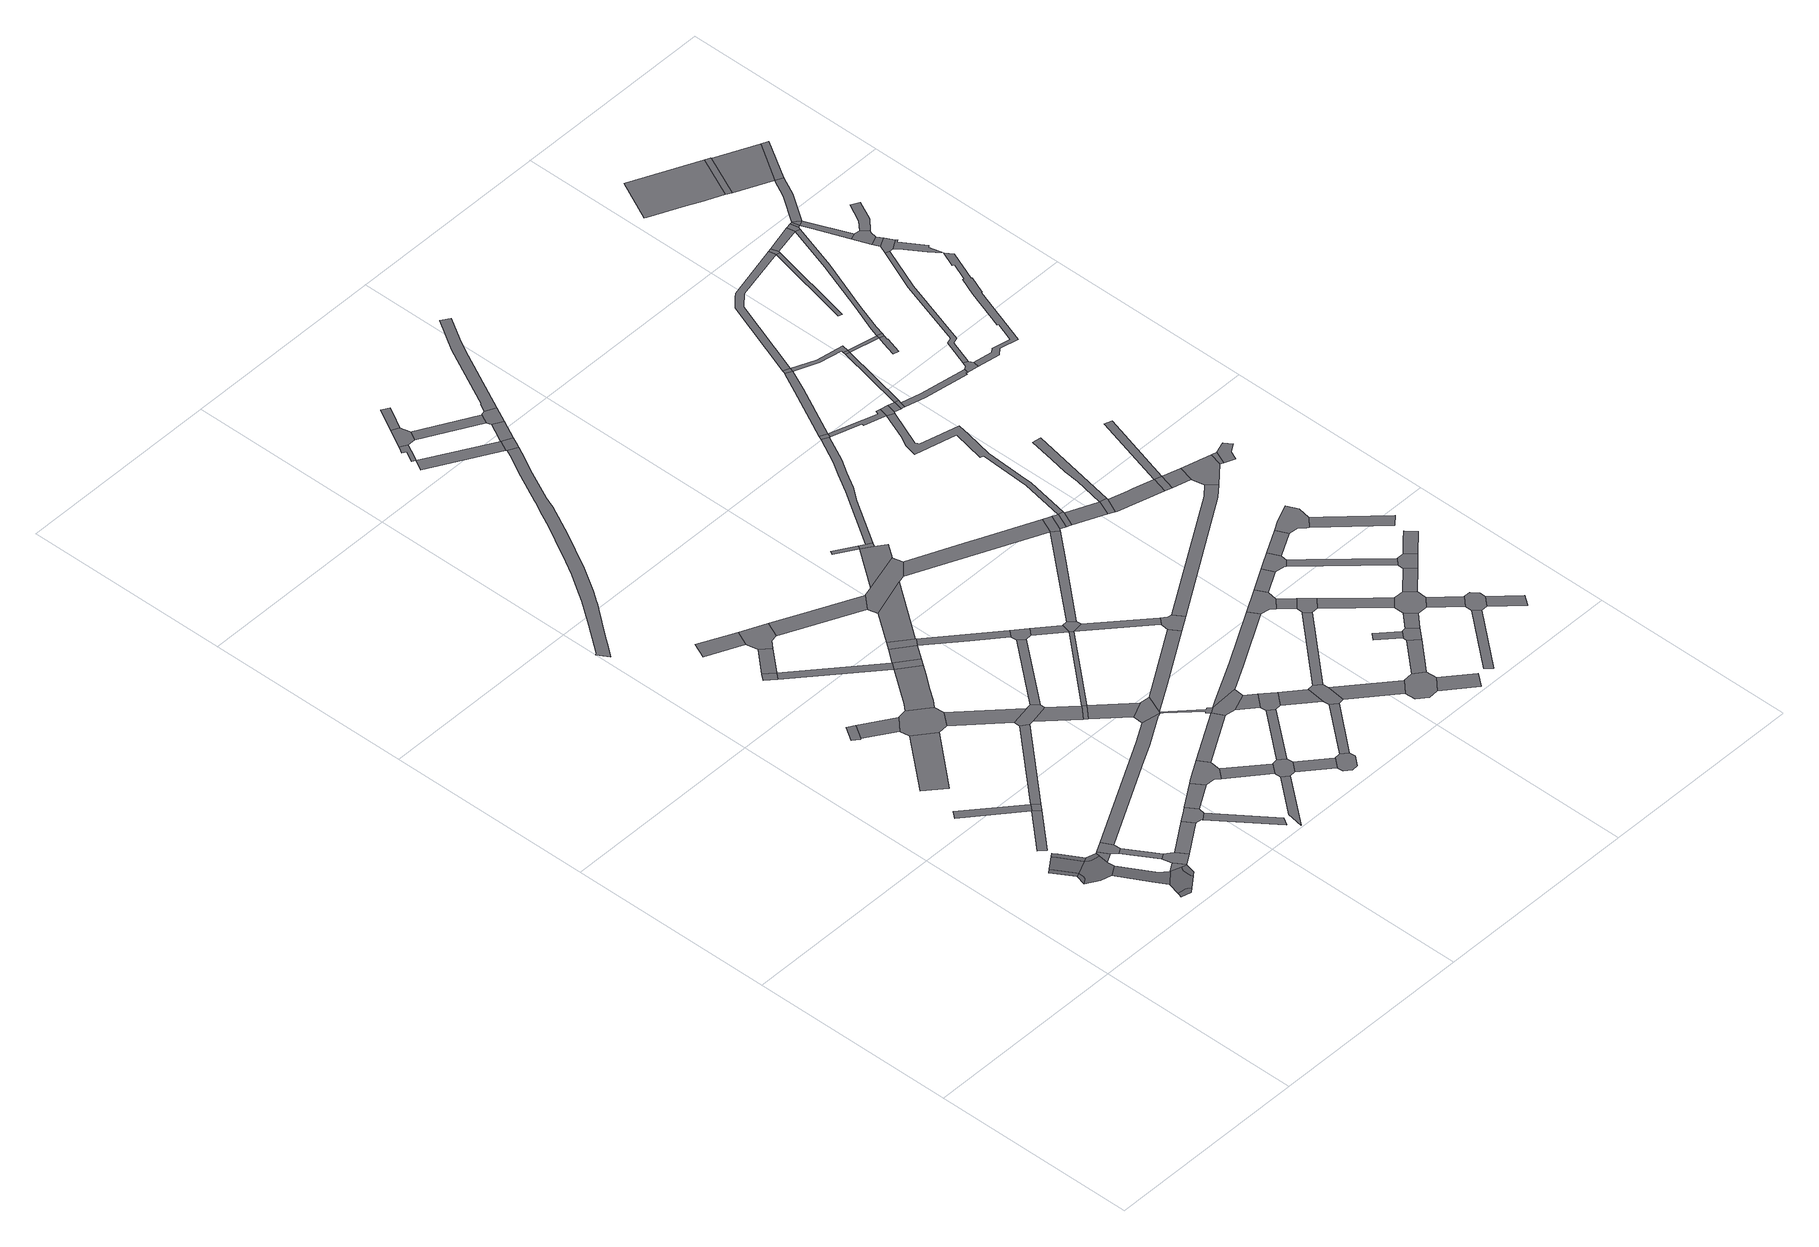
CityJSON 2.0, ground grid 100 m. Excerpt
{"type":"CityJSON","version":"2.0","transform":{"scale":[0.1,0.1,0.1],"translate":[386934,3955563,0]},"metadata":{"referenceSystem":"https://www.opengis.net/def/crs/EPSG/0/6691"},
"CityObjects":{
"road1":{"type":"Road","attributes":{"class":"1040","function":"9020","usage":"9","RoadStructureAttribute.sectionType":"1"},"geometry":[{"type":"MultiSurface","lod":"2","boundaries":[[[0,1,2,3,4,5,6]],[[4,3,2,7,8,9,10,5]],[[9,8,7,11,12,13,10]]],"semantics":{"surfaces":[{"type":"TrafficArea","function":"2000"},{"type":"TrafficArea","function":"1000"}],"values":[0,1,0]}}]},
"road2":{"type":"Road","attributes":{"class":"1040","function":"9020","usage":"9","RoadStructureAttribute.sectionType":"4"},"geometry":[{"type":"MultiSurface","lod":"2","boundaries":[[[14,15,16,17,18,19,5,10,20,21,22,23,24,25,26,27,28,29,30,31,32]],[[33,6,5,19,18,17,16,15,14,32]],[[26,25,24,23,22,21,20,10,13,27]]],"semantics":{"surfaces":[{"type":"TrafficArea","function":"1020"},{"type":"TrafficArea","function":"2000"}],"values":[0,1,1]}}]},
"road3":{"type":"Road","attributes":{"class":"1040","function":"9020","usage":"9","RoadStructureAttribute.sectionType":"1"},"geometry":[{"type":"MultiSurface","lod":"2","boundaries":[[[34,35,30,29,36,37,38]]],"semantics":{"surfaces":[{"type":"TrafficArea","function":"1000"}],"values":[0]}}]},
"road4":{"type":"Road","attributes":{"class":"1040","function":"9020","usage":"9","RoadStructureAttribute.sectionType":"1"},"geometry":[{"type":"MultiSurface","lod":"1","boundaries":[[[39,33,31,40]]]}]},
"road5":{"type":"Road","attributes":{"class":"1040","function":"9020","usage":"9","RoadStructureAttribute.sectionType":"4"},"geometry":[{"type":"MultiSurface","lod":"2","boundaries":[[[41,42,43,44,45,46,47,48,49,50,51,52]],[[53,54,55,56,57,58,59,60,61,62,63,64,65,66]],[[38,37,49,48,47,46,45,44,43,42,41,52,65,64,63,62,61,60,59,58,57,56,55,54]]],"semantics":{"surfaces":[{"type":"TrafficArea","function":"2000"},{"type":"TrafficArea","function":"1020"}],"values":[0,0,1]}}]},
"road6":{"type":"Road","attributes":{"class":"1040","function":"9020","usage":"9","RoadStructureAttribute.sectionType":"1"},"geometry":[{"type":"MultiSurface","lod":"1","boundaries":[[[67,68,69,70]]]}]},
"road7":{"type":"Road","attributes":{"class":"1040","function":"9020","usage":"9","RoadStructureAttribute.sectionType":"4"},"geometry":[{"type":"MultiSurface","lod":"1","boundaries":[[[71,72,39,40,73,74]]]}]},
"road8":{"type":"Road","attributes":{"class":"1040","function":"9020","usage":"9","RoadStructureAttribute.sectionType":"1"},"geometry":[{"type":"MultiSurface","lod":"1","boundaries":[[[75,76,70,77]]]}]},
"road9":{"type":"Road","attributes":{"class":"1040","function":"9020","usage":"9","RoadStructureAttribute.sectionType":"1"},"geometry":[{"type":"MultiSurface","lod":"1","boundaries":[[[53,78,79,38]]]}]},
"road10":{"type":"Road","attributes":{"class":"1040","function":"9020","usage":"9","RoadStructureAttribute.sectionType":"1"},"geometry":[{"type":"MultiSurface","lod":"1","boundaries":[[[74,73,80,81]]]}]},
"road11":{"type":"Road","attributes":{"class":"1040","function":"9020","usage":"9","RoadStructureAttribute.sectionType":"4"},"geometry":[{"type":"MultiSurface","lod":"1","boundaries":[[[82,81,80,79,78,83]]]}]},
"road12":{"type":"Road","attributes":{"class":"1040","function":"9020","usage":"9","RoadStructureAttribute.sectionType":"4"},"geometry":[{"type":"MultiSurface","lod":"1","boundaries":[[[77,70,69,84]]]}]},
"road13":{"type":"Road","attributes":{"class":"1040","function":"9020","usage":"9","RoadStructureAttribute.sectionType":"1"},"geometry":[{"type":"MultiSurface","lod":"1","boundaries":[[[85,86,87,88]]]}]},
"road14":{"type":"Road","attributes":{"class":"1040","function":"9020","usage":"9","RoadStructureAttribute.sectionType":"4"},"geometry":[{"type":"MultiSurface","lod":"1","boundaries":[[[89,90,91,92,93]]]}]},
"road15":{"type":"Road","attributes":{"class":"1040","function":"9020","usage":"9","RoadStructureAttribute.sectionType":"1"},"geometry":[{"type":"MultiSurface","lod":"1","boundaries":[[[94,82,83,95]]]}]},
"road16":{"type":"Road","attributes":{"class":"1040","function":"9020","usage":"9","RoadStructureAttribute.sectionType":"1"},"geometry":[{"type":"MultiSurface","lod":"1","boundaries":[[[89,93,96,97]]]}]},
"road17":{"type":"Road","attributes":{"class":"1040","function":"9020","usage":"9","RoadStructureAttribute.sectionType":"1"},"geometry":[{"type":"MultiSurface","lod":"1","boundaries":[[[84,98,99,77]]]}]},
"road18":{"type":"Road","attributes":{"class":"1040","function":"9020","usage":"9","RoadStructureAttribute.sectionType":"4"},"geometry":[{"type":"MultiSurface","lod":"1","boundaries":[[[100,101,102,94,95,103,104,105]]]}]},
"road19":{"type":"Road","attributes":{"class":"1040","function":"9020","usage":"9","RoadStructureAttribute.sectionType":"4"},"geometry":[{"type":"MultiSurface","lod":"1","boundaries":[[[106,107,108,109]]]}]},
"road20":{"type":"Road","attributes":{"class":"1040","function":"9020","usage":"9","RoadStructureAttribute.sectionType":"4"},"geometry":[{"type":"MultiSurface","lod":"1","boundaries":[[[110,111,112,97,96,85,88,113]]]}]},
"road21":{"type":"Road","attributes":{"class":"1040","function":"9020","usage":"9","RoadStructureAttribute.sectionType":"1"},"geometry":[{"type":"MultiSurface","lod":"1","boundaries":[[[105,104,114,115]]]}]},
"road22":{"type":"Road","attributes":{"class":"1040","function":"9020","usage":"9","RoadStructureAttribute.sectionType":"1"},"geometry":[{"type":"MultiSurface","lod":"1","boundaries":[[[116,117,106,109]]]}]},
"road23":{"type":"Road","attributes":{"class":"1040","function":"9020","usage":"9","RoadStructureAttribute.sectionType":"1"},"geometry":[{"type":"MultiSurface","lod":"1","boundaries":[[[118,119,72,71,120,121,122,123,124,125]]]}]},
"road24":{"type":"Road","attributes":{"class":"1040","function":"9020","usage":"9","RoadStructureAttribute.sectionType":"1"},"geometry":[{"type":"MultiSurface","lod":"1","boundaries":[[[126,127,128,129]]]}]},
"road25":{"type":"Road","attributes":{"class":"1040","function":"9020","usage":"9","RoadStructureAttribute.sectionType":"1"},"geometry":[{"type":"MultiSurface","lod":"1","boundaries":[[[130,101,100,131]]]}]},
"road26":{"type":"Road","attributes":{"class":"1040","function":"9020","usage":"9","RoadStructureAttribute.sectionType":"1"},"geometry":[{"type":"MultiSurface","lod":"1","boundaries":[[[109,108,132,133]]]}]},
"road27":{"type":"Road","attributes":{"class":"1040","function":"9020","usage":"9","RoadStructureAttribute.sectionType":"1"},"geometry":[{"type":"MultiSurface","lod":"1","boundaries":[[[110,113,134,135]]]}]},
"road28":{"type":"Road","attributes":{"class":"1040","function":"9020","usage":"9","RoadStructureAttribute.sectionType":"1"},"geometry":[{"type":"MultiSurface","lod":"1","boundaries":[[[136,137,138,139,140,112,111,141]]]}]},
"road29":{"type":"Road","attributes":{"class":"1040","function":"9020","usage":"9","RoadStructureAttribute.sectionType":"4"},"geometry":[{"type":"MultiSurface","lod":"1","boundaries":[[[142,143,129,128,117,116,144]]]}]},
"road30":{"type":"Road","attributes":{"class":"1040","function":"9020","usage":"9","RoadStructureAttribute.sectionType":"4"},"geometry":[{"type":"MultiSurface","lod":"1","boundaries":[[[145,146,147,130,131,148,149,150]]]}]},
"road31":{"type":"Road","attributes":{"class":"1040","function":"9020","usage":"9","RoadStructureAttribute.sectionType":"4"},"geometry":[{"type":"MultiSurface","lod":"1","boundaries":[[[151,152,153,135,134,99,98,154]]]}]},
"road32":{"type":"Road","attributes":{"class":"1040","function":"9020","usage":"9","RoadStructureAttribute.sectionType":"1"},"geometry":[{"type":"MultiSurface","lod":"1","boundaries":[[[155,156,157,158]]]}]},
"road33":{"type":"Road","attributes":{"class":"1040","function":"9020","usage":"9","RoadStructureAttribute.sectionType":"1"},"geometry":[{"type":"MultiSurface","lod":"1","boundaries":[[[159,160,161,162,163,164,165,166,167,168,169,170,171,172,173,174,175,176,177,178,179,180,181,182,183,184,185,186,187,188,189,190,191,192,193,194]]]}]},
"road34":{"type":"Road","attributes":{"class":"1040","function":"9020","usage":"9","RoadStructureAttribute.sectionType":"1"},"geometry":[{"type":"MultiSurface","lod":"1","boundaries":[[[151,154,195,196]]]}]},
"road35":{"type":"Road","attributes":{"class":"1040","function":"9020","usage":"9","RoadStructureAttribute.sectionType":"4"},"geometry":[{"type":"MultiSurface","lod":"1","boundaries":[[[133,132,139,138,197]]]}]},
"road36":{"type":"Road","attributes":{"class":"1040","function":"9020","usage":"9","RoadStructureAttribute.sectionType":"1"},"geometry":[{"type":"MultiSurface","lod":"1","boundaries":[[[198,150,149,199,200]]]}]},
"road37":{"type":"Road","attributes":{"class":"1040","function":"9020","usage":"9","RoadStructureAttribute.sectionType":"1"},"geometry":[{"type":"MultiSurface","lod":"1","boundaries":[[[201,133,197,202]]]}]},
"road38":{"type":"Road","attributes":{"class":"1040","function":"9020","usage":"9","RoadStructureAttribute.sectionType":"4"},"geometry":[{"type":"MultiSurface","lod":"1","boundaries":[[[196,195,203,204]]]}]},
"road39":{"type":"Road","attributes":{"class":"1040","function":"9020","usage":"9","RoadStructureAttribute.sectionType":"4"},"geometry":[{"type":"MultiSurface","lod":"1","boundaries":[[[205,206,201,202,207]]]}]},
"road40":{"type":"Road","attributes":{"class":"1040","function":"9020","usage":"9","RoadStructureAttribute.sectionType":"4"},"geometry":[{"type":"MultiSurface","lod":"1","boundaries":[[[208,209,210,200,199,155,158,211]]]}]},
"road41":{"type":"Road","attributes":{"class":"1040","function":"9020","usage":"9","RoadStructureAttribute.sectionType":"1"},"geometry":[{"type":"MultiSurface","lod":"1","boundaries":[[[212,143,142,213,214]]]}]},
"road42":{"type":"Road","attributes":{"class":"1040","function":"9020","usage":"9","RoadStructureAttribute.sectionType":"1"},"geometry":[{"type":"MultiSurface","lod":"1","boundaries":[[[203,215,216,204]]]}]},
"road43":{"type":"Road","attributes":{"class":"1040","function":"9020","usage":"9","RoadStructureAttribute.sectionType":"1"},"geometry":[{"type":"MultiSurface","lod":"1","boundaries":[[[146,145,217,218]]]}]},
"road44":{"type":"Road","attributes":{"class":"1040","function":"9020","usage":"9","RoadStructureAttribute.sectionType":"1"},"geometry":[{"type":"MultiSurface","lod":"1","boundaries":[[[219,153,152,220]]]}]},
"road45":{"type":"Road","attributes":{"class":"1040","function":"9020","usage":"9","RoadStructureAttribute.sectionType":"4"},"geometry":[{"type":"MultiSurface","lod":"1","boundaries":[[[221,216,215,118,125,222]]]}]},
"road46":{"type":"Road","attributes":{"class":"1040","function":"9020","usage":"9","RoadStructureAttribute.sectionType":"1"},"geometry":[{"type":"MultiSurface","lod":"1","boundaries":[[[208,211,223,224]]]}]},
"road47":{"type":"Road","attributes":{"class":"1040","function":"9020","usage":"9","RoadStructureAttribute.sectionType":"1"},"geometry":[{"type":"MultiSurface","lod":"1","boundaries":[[[225,226,227,222,125,228,229,230,231,218,232]]]}]},
"road48":{"type":"Road","attributes":{"class":"1040","function":"9020","usage":"9","RoadStructureAttribute.sectionType":"1"},"geometry":[{"type":"MultiSurface","lod":"1","boundaries":[[[233,234,235,207,202]]]}]},
"road49":{"type":"Road","attributes":{"class":"1040","function":"9020","usage":"9","RoadStructureAttribute.sectionType":"1"},"geometry":[{"type":"MultiSurface","lod":"1","boundaries":[[[236,206,205,237]]]}]},
"road50":{"type":"Road","attributes":{"class":"1040","function":"9020","usage":"9","RoadStructureAttribute.sectionType":"4"},"geometry":[{"type":"MultiSurface","lod":"1","boundaries":[[[238,239,240,224,223,241,242,243]]]}]},
"road51":{"type":"Road","attributes":{"class":"1040","function":"9020","usage":"9","RoadStructureAttribute.sectionType":"1"},"geometry":[{"type":"MultiSurface","lod":"1","boundaries":[[[244,245,246,247,248,249,250]]]}]},
"road52":{"type":"Road","attributes":{"class":"1040","function":"9020","usage":"9","RoadStructureAttribute.sectionType":"1"},"geometry":[{"type":"MultiSurface","lod":"1","boundaries":[[[251,210,209,252]]]}]},
"road53":{"type":"Road","attributes":{"class":"1040","function":"9020","usage":"9","RoadStructureAttribute.sectionType":"1"},"geometry":[{"type":"MultiSurface","lod":"1","boundaries":[[[253,196,204,254]]]}]},
"road54":{"type":"Road","attributes":{"class":"1040","function":"9020","usage":"9","RoadStructureAttribute.sectionType":"4"},"geometry":[{"type":"MultiSurface","lod":"1","boundaries":[[[255,246,245,256,257,258]]]}]},
"road55":{"type":"Road","attributes":{"class":"1040","function":"9020","usage":"9","RoadStructureAttribute.sectionType":"1"},"geometry":[{"type":"MultiSurface","lod":"1","boundaries":[[[250,259,260,261]]]}]},
"road56":{"type":"Road","attributes":{"class":"1040","function":"9020","usage":"9","RoadStructureAttribute.sectionType":"4"},"geometry":[{"type":"MultiSurface","lod":"1","boundaries":[[[262,232,218,217,263,264]]]}]},
"road57":{"type":"Road","attributes":{"class":"1040","function":"9020","usage":"9","RoadStructureAttribute.sectionType":"4"},"geometry":[{"type":"MultiSurface","lod":"1","boundaries":[[[265,235,234,219,220,266]]]}]},
"road58":{"type":"Road","attributes":{"class":"1040","function":"9020","usage":"9","RoadStructureAttribute.sectionType":"4"},"geometry":[{"type":"MultiSurface","lod":"1","boundaries":[[[267,268,269,270,214,213,236,237]]]}]},
"road59":{"type":"Road","attributes":{"class":"1040","function":"9020","usage":"9","RoadStructureAttribute.sectionType":"1"},"geometry":[{"type":"MultiSurface","lod":"1","boundaries":[[[264,263,271,272]]]}]},
"road60":{"type":"Road","attributes":{"class":"1040","function":"9020","usage":"9","RoadStructureAttribute.sectionType":"1"},"geometry":[{"type":"MultiSurface","lod":"1","boundaries":[[[273,274,255,258,275]]]}]},
"road61":{"type":"Road","attributes":{"class":"1040","function":"9020","usage":"9","RoadStructureAttribute.sectionType":"1"},"geometry":[{"type":"MultiSurface","lod":"1","boundaries":[[[276,240,239,277]]]}]},
"road62":{"type":"Road","attributes":{"class":"1040","function":"9020","usage":"9","RoadStructureAttribute.sectionType":"1"},"geometry":[{"type":"MultiSurface","lod":"1","boundaries":[[[278,265,266,253]]]}]},
"road63":{"type":"Road","attributes":{"class":"1040","function":"9020","usage":"9","RoadStructureAttribute.sectionType":"1"},"geometry":[{"type":"MultiSurface","lod":"1","boundaries":[[[279,280,281,282,221,222]]]}]},
"road64":{"type":"Road","attributes":{"class":"1040","function":"9020","usage":"9","RoadStructureAttribute.sectionType":"4"},"geometry":[{"type":"MultiSurface","lod":"1","boundaries":[[[283,272,271,251,252,284]]]}]},
"road65":{"type":"Road","attributes":{"class":"1040","function":"9020","usage":"9","RoadStructureAttribute.sectionType":"1"},"geometry":[{"type":"MultiSurface","lod":"1","boundaries":[[[257,256,285,286]]]}]},
"road66":{"type":"Road","attributes":{"class":"1040","function":"9020","usage":"9","RoadStructureAttribute.sectionType":"4"},"geometry":[{"type":"MultiSurface","lod":"1","boundaries":[[[287,261,260,179,178,288]]]}]},
"road67":{"type":"Road","attributes":{"class":"1040","function":"9020","usage":"9","RoadStructureAttribute.sectionType":"1"},"geometry":[{"type":"MultiSurface","lod":"1","boundaries":[[[270,269,289,290,291]]]}]},
"road68":{"type":"Road","attributes":{"class":"1040","function":"9020","usage":"9","RoadStructureAttribute.sectionType":"4"},"geometry":[{"type":"MultiSurface","lod":"1","boundaries":[[[292,293,278,253,254,294]]]}]},
"road69":{"type":"Road","attributes":{"class":"1040","function":"9020","usage":"9","RoadStructureAttribute.sectionType":"1"},"geometry":[{"type":"MultiSurface","lod":"1","boundaries":[[[283,284,295,296]]]}]},
"road70":{"type":"Road","attributes":{"class":"1040","function":"9020","usage":"9","RoadStructureAttribute.sectionType":"1"},"geometry":[{"type":"MultiSurface","lod":"1","boundaries":[[[297,298,299,300,291]]]}]},
"road71":{"type":"Road","attributes":{"class":"1040","function":"9020","usage":"9","RoadStructureAttribute.sectionType":"1"},"geometry":[{"type":"MultiSurface","lod":"1","boundaries":[[[287,301,302,303,261]]]}]},
"road72":{"type":"Road","attributes":{"class":"1040","function":"9020","usage":"9","RoadStructureAttribute.sectionType":"4"},"geometry":[{"type":"MultiSurface","lod":"1","boundaries":[[[304,297,291,290,305]]]}]},
"road73":{"type":"Road","attributes":{"class":"1040","function":"9020","usage":"9","RoadStructureAttribute.sectionType":"4"},"geometry":[{"type":"MultiSurface","lod":"1","boundaries":[[[306,307,308,296,295,276,277,309]]]}]},
"road74":{"type":"Road","attributes":{"class":"1040","function":"9020","usage":"9","RoadStructureAttribute.sectionType":"1"},"geometry":[{"type":"MultiSurface","lod":"1","boundaries":[[[310,311,294,254]]]}]},
"road75":{"type":"Road","attributes":{"class":"1040","function":"9020","usage":"9","RoadStructureAttribute.sectionType":"4"},"geometry":[{"type":"MultiSurface","lod":"1","boundaries":[[[312,286,285,302,301,313]]]}]},
"road76":{"type":"Road","attributes":{"class":"1040","function":"9020","usage":"9","RoadStructureAttribute.sectionType":"1"},"geometry":[{"type":"MultiSurface","lod":"1","boundaries":[[[262,314,315,316,317,318,232]]]}]},
"road77":{"type":"Road","attributes":{"class":"1040","function":"9020","usage":"9","RoadStructureAttribute.sectionType":"1"},"geometry":[{"type":"MultiSurface","lod":"1","boundaries":[[[306,309,319,320]]]}]},
"road78":{"type":"Road","attributes":{"class":"1040","function":"9020","usage":"9","RoadStructureAttribute.sectionType":"4"},"geometry":[{"type":"MultiSurface","lod":"1","boundaries":[[[321,322,311,310,281,280,323]]]}]},
"road79":{"type":"Road","attributes":{"class":"1040","function":"9020","usage":"9","RoadStructureAttribute.sectionType":"1"},"geometry":[{"type":"MultiSurface","lod":"1","boundaries":[[[324,325,326,268,267,327]]]}]},
"road80":{"type":"Road","attributes":{"class":"1040","function":"9020","usage":"9","RoadStructureAttribute.sectionType":"1"},"geometry":[{"type":"MultiSurface","lod":"1","boundaries":[[[293,292,328,329,327]]]}]},
"road81":{"type":"Road","attributes":{"class":"1040","function":"9020","usage":"9","RoadStructureAttribute.sectionType":"4"},"geometry":[{"type":"MultiSurface","lod":"1","boundaries":[[[330,331,332,320,319,333,334,335]]]}]},
"road82":{"type":"Road","attributes":{"class":"1040","function":"9020","usage":"9","RoadStructureAttribute.sectionType":"1"},"geometry":[{"type":"MultiSurface","lod":"1","boundaries":[[[336,308,307,337]]]}]},
"road83":{"type":"Road","attributes":{"class":"1040","function":"9020","usage":"9","RoadStructureAttribute.sectionType":"1"},"geometry":[{"type":"MultiSurface","lod":"1","boundaries":[[[338,339,340,341,342,343,344,345,304,305,346]]]}]},
"road84":{"type":"Road","attributes":{"class":"1040","function":"9020","usage":"9","RoadStructureAttribute.sectionType":"1"},"geometry":[{"type":"MultiSurface","lod":"1","boundaries":[[[347,348,349,350,312,313,351,352,353,354]]]}]},
"road85":{"type":"Road","attributes":{"class":"1040","function":"9020","usage":"9","RoadStructureAttribute.sectionType":"1"},"geometry":[{"type":"MultiSurface","lod":"1","boundaries":[[[330,335,355,356]]]}]},
"road86":{"type":"Road","attributes":{"class":"1040","function":"9020","usage":"9","RoadStructureAttribute.sectionType":"1"},"geometry":[{"type":"MultiSurface","lod":"1","boundaries":[[[357,332,331,358]]]}]},
"road87":{"type":"Road","attributes":{"class":"1040","function":"9020","usage":"9","RoadStructureAttribute.sectionType":"4"},"geometry":[{"type":"MultiSurface","lod":"1","boundaries":[[[359,360,316,315,361,362,363]]]}]},
"road88":{"type":"Road","attributes":{"class":"1040","function":"9020","usage":"9","RoadStructureAttribute.sectionType":"1"},"geometry":[{"type":"MultiSurface","lod":"1","boundaries":[[[363,362,364,365]]]}]},
"road89":{"type":"Road","attributes":{"class":"1040","function":"9020","usage":"9","RoadStructureAttribute.sectionType":"1"},"geometry":[{"type":"MultiSurface","lod":"1","boundaries":[[[366,367,368,369]]]}]},
"road90":{"type":"Road","attributes":{"class":"1040","function":"9020","usage":"9","RoadStructureAttribute.sectionType":"4"},"geometry":[{"type":"MultiSurface","lod":"1","boundaries":[[[370,324,327,329,371]]]}]},
"road91":{"type":"Road","attributes":{"class":"1040","function":"9020","usage":"9","RoadStructureAttribute.sectionType":"4"},"geometry":[{"type":"MultiSurface","lod":"1","boundaries":[[[372,365,364,373,336,337,374]]]}]},
"road92":{"type":"Road","attributes":{"class":"1040","function":"9020","usage":"9","RoadStructureAttribute.sectionType":"1"},"geometry":[{"type":"MultiSurface","lod":"1","boundaries":[[[370,371,375,376]]]}]},
"road93":{"type":"Road","attributes":{"class":"1040","function":"9020","usage":"9","RoadStructureAttribute.sectionType":"4"},"geometry":[{"type":"MultiSurface","lod":"1","boundaries":[[[377,369,368,357,358,378]]]}]},
"road94":{"type":"Road","attributes":{"class":"1040","function":"9020","usage":"9","RoadStructureAttribute.sectionType":"4"},"geometry":[{"type":"MultiSurface","lod":"1","boundaries":[[[379,376,375,380,381]]]}]},
"road95":{"type":"Road","attributes":{"class":"1040","function":"9020","usage":"9","RoadStructureAttribute.sectionType":"4"},"geometry":[{"type":"MultiSurface","lod":"1","boundaries":[[[382,342,341,383,384]]]}]},
"road96":{"type":"Road","attributes":{"class":"1040","function":"9020","usage":"9","RoadStructureAttribute.sectionType":"1"},"geometry":[{"type":"MultiSurface","lod":"1","boundaries":[[[385,360,359,386]]]}]},
"road97":{"type":"Road","attributes":{"class":"1040","function":"9020","usage":"9","RoadStructureAttribute.sectionType":"1"},"geometry":[{"type":"MultiSurface","lod":"1","boundaries":[[[387,372,374,388,389]]]}]},
"road98":{"type":"Road","attributes":{"class":"1040","function":"9020","usage":"9","RoadStructureAttribute.sectionType":"1"},"geometry":[{"type":"MultiSurface","lod":"1","boundaries":[[[390,377,378,391]]]}]},
"road99":{"type":"Road","attributes":{"class":"1040","function":"9020","usage":"9","RoadStructureAttribute.sectionType":"1"},"geometry":[{"type":"MultiSurface","lod":"1","boundaries":[[[392,393,394,321,323,395]]]}]},
"road100":{"type":"Road","attributes":{"class":"1040","function":"9020","usage":"9","RoadStructureAttribute.sectionType":"1"},"geometry":[{"type":"MultiSurface","lod":"1","boundaries":[[[381,380,396,397]]]}]},
"road101":{"type":"Road","attributes":{"class":"1040","function":"9020","usage":"9","RoadStructureAttribute.sectionType":"1"},"geometry":[{"type":"MultiSurface","lod":"1","boundaries":[[[398,399,400,401]]]}]},
"road102":{"type":"Road","attributes":{"class":"1040","function":"9020","usage":"9","RoadStructureAttribute.sectionType":"4"},"geometry":[{"type":"MultiSurface","lod":"1","boundaries":[[[402,403,404,385,386,405,406,407]]]}]},
"road103":{"type":"Road","attributes":{"class":"1040","function":"9020","usage":"9","RoadStructureAttribute.sectionType":"1"},"geometry":[{"type":"MultiSurface","lod":"1","boundaries":[[[379,408,409,410,411,412,413,414,415,416,417,418,419,420,421,422,423,376]]]}]},
"road104":{"type":"Road","attributes":{"class":"1040","function":"9020","usage":"9","RoadStructureAttribute.sectionType":"4"},"geometry":[{"type":"MultiSurface","lod":"1","boundaries":[[[424,397,396,425,426]]]}]},
"road105":{"type":"Road","attributes":{"class":"1040","function":"9020","usage":"9","RoadStructureAttribute.sectionType":"1"},"geometry":[{"type":"MultiSurface","lod":"1","boundaries":[[[427,428,429,430,384,383,431,432,433,416]]]}]},
"road106":{"type":"Road","attributes":{"class":"1040","function":"9020","usage":"9","RoadStructureAttribute.sectionType":"4"},"geometry":[{"type":"MultiSurface","lod":"1","boundaries":[[[434,435,436,389,388,390,391,437]]]}]},
"road107":{"type":"Road","attributes":{"class":"1040","function":"9020","usage":"9","RoadStructureAttribute.sectionType":"1"},"geometry":[{"type":"MultiSurface","lod":"1","boundaries":[[[438,439,440,382,384,441,442]]]}]},
"road108":{"type":"Road","attributes":{"class":"1040","function":"9020","usage":"9","RoadStructureAttribute.sectionType":"1"},"geometry":[{"type":"MultiSurface","lod":"1","boundaries":[[[434,437,443,444]]]}]},
"road109":{"type":"Road","attributes":{"class":"1040","function":"9020","usage":"9","RoadStructureAttribute.sectionType":"1"},"geometry":[{"type":"MultiSurface","lod":"1","boundaries":[[[445,403,402,446]]]}]},
"road110":{"type":"Road","attributes":{"class":"1040","function":"9020","usage":"9","RoadStructureAttribute.sectionType":"1"},"geometry":[{"type":"MultiSurface","lod":"1","boundaries":[[[447,448,449,426,425,450,451,452]]]}]},
"road111":{"type":"Road","attributes":{"class":"1040","function":"9020","usage":"9","RoadStructureAttribute.sectionType":"1"},"geometry":[{"type":"MultiSurface","lod":"1","boundaries":[[[453,407,406,454,455]]]}]},
"road112":{"type":"Road","attributes":{"class":"1040","function":"9020","usage":"9","RoadStructureAttribute.sectionType":"4"},"geometry":[{"type":"MultiSurface","lod":"1","boundaries":[[[456,427,416,415,457]]]}]},
"road113":{"type":"Road","attributes":{"class":"1040","function":"9020","usage":"9","RoadStructureAttribute.sectionType":"1"},"geometry":[{"type":"MultiSurface","lod":"1","boundaries":[[[424,458,459,460,461,462,397]]]}]},
"road114":{"type":"Road","attributes":{"class":"1040","function":"9020","usage":"9","RoadStructureAttribute.sectionType":"4"},"geometry":[{"type":"MultiSurface","lod":"1","boundaries":[[[463,464,465,444,443,398,401,466]]]}]},
"road115":{"type":"Road","attributes":{"class":"1040","function":"9020","usage":"9","RoadStructureAttribute.sectionType":"1"},"geometry":[{"type":"MultiSurface","lod":"1","boundaries":[[[467,436,435,468]]]}]},
"road116":{"type":"Road","attributes":{"class":"1040","function":"9020","usage":"9","RoadStructureAttribute.sectionType":"1"},"geometry":[{"type":"MultiSurface","lod":"1","boundaries":[[[456,457,469,470,471]]]}]},
"road117":{"type":"Road","attributes":{"class":"1040","function":"9020","usage":"9","RoadStructureAttribute.sectionType":"4"},"geometry":[{"type":"MultiSurface","lod":"1","boundaries":[[[472,473,438,442,474]]]}]},
"road118":{"type":"Road","attributes":{"class":"1040","function":"9020","usage":"9","RoadStructureAttribute.sectionType":"4"},"geometry":[{"type":"MultiSurface","lod":"1","boundaries":[[[475,471,470,476,477,478]]]}]},
"road119":{"type":"Road","attributes":{"class":"1040","function":"9020","usage":"9","RoadStructureAttribute.sectionType":"1"},"geometry":[{"type":"MultiSurface","lod":"1","boundaries":[[[463,466,479,480]]]}]},
"road120":{"type":"Road","attributes":{"class":"1040","function":"9020","usage":"9","RoadStructureAttribute.sectionType":"4"},"geometry":[{"type":"MultiSurface","lod":"1","boundaries":[[[452,451,481,482]]]}]},
"road121":{"type":"Road","attributes":{"class":"1040","function":"9020","usage":"9","RoadStructureAttribute.sectionType":"4"},"geometry":[{"type":"MultiSurface","lod":"1","boundaries":[[[483,455,454,467,468,484]]]}]},
"road122":{"type":"Road","attributes":{"class":"1040","function":"9020","usage":"9","RoadStructureAttribute.sectionType":"4"},"geometry":[{"type":"MultiSurface","lod":"1","boundaries":[[[485,486,487,445,446,488,489,490,491]]]}]},
"road123":{"type":"Road","attributes":{"class":"1040","function":"9020","usage":"9","RoadStructureAttribute.sectionType":"1"},"geometry":[{"type":"MultiSurface","lod":"1","boundaries":[[[481,492,493,482]]]}]},
"road124":{"type":"Road","attributes":{"class":"1040","function":"9020","usage":"9","RoadStructureAttribute.sectionType":"1"},"geometry":[{"type":"MultiSurface","lod":"1","boundaries":[[[494,471,475,495]]]}]},
"road125":{"type":"Road","attributes":{"class":"1040","function":"9020","usage":"9","RoadStructureAttribute.sectionType":"1"},"geometry":[{"type":"MultiSurface","lod":"1","boundaries":[[[496,497,474,442,498,499,500,501,502]]]}]},
"road126":{"type":"Road","attributes":{"class":"1040","function":"9020","usage":"9","RoadStructureAttribute.sectionType":"1"},"geometry":[{"type":"MultiSurface","lod":"1","boundaries":[[[503,478,477,504,505,506,507,508]]]}]},
"road127":{"type":"Road","attributes":{"class":"1040","function":"9020","usage":"9","RoadStructureAttribute.sectionType":"1"},"geometry":[{"type":"MultiSurface","lod":"1","boundaries":[[[509,510,483,484,511]]]}]},
"road128":{"type":"Road","attributes":{"class":"1040","function":"9020","usage":"9","RoadStructureAttribute.sectionType":"1"},"geometry":[{"type":"MultiSurface","lod":"1","boundaries":[[[512,513,452,482]]]}]},
"road129":{"type":"Road","attributes":{"class":"1040","function":"9020","usage":"9","RoadStructureAttribute.sectionType":"1"},"geometry":[{"type":"MultiSurface","lod":"1","boundaries":[[[514,491,490,515,516]]]}]},
"road130":{"type":"Road","attributes":{"class":"1040","function":"9020","usage":"9","RoadStructureAttribute.sectionType":"4"},"geometry":[{"type":"MultiSurface","lod":"1","boundaries":[[[517,518,519,493,492,393,392,520]]]}]},
"road131":{"type":"Road","attributes":{"class":"1040","function":"9020","usage":"9","RoadStructureAttribute.sectionType":"4"},"geometry":[{"type":"MultiSurface","lod":"1","boundaries":[[[501,494,495,502]]]}]},
"road132":{"type":"Road","attributes":{"class":"1040","function":"9020","usage":"9","RoadStructureAttribute.sectionType":"1"},"geometry":[{"type":"MultiSurface","lod":"1","boundaries":[[[521,502,495,522]]]}]},
"road133":{"type":"Road","attributes":{"class":"1040","function":"9020","usage":"9","RoadStructureAttribute.sectionType":"1"},"geometry":[{"type":"MultiSurface","lod":"1","boundaries":[[[523,517,520,524,525]]]}]},
"road134":{"type":"Road","attributes":{"class":"1040","function":"9020","usage":"9","RoadStructureAttribute.sectionType":"1"},"geometry":[{"type":"MultiSurface","lod":"1","boundaries":[[[526,527,528,529,530,472,474,531,532,533]]]}]},
"road135":{"type":"Road","attributes":{"class":"1040","function":"9020","usage":"9","RoadStructureAttribute.sectionType":"1"},"geometry":[{"type":"MultiSurface","lod":"1","boundaries":[[[534,535,536,537,538,539,522]]]}]},
"road136":{"type":"Road","attributes":{"class":"1040","function":"9020","usage":"9","RoadStructureAttribute.sectionType":"4"},"geometry":[{"type":"MultiSurface","lod":"1","boundaries":[[[540,541,525,524,542,543]]]}]},
"road137":{"type":"Road","attributes":{"class":"1040","function":"9020","usage":"9","RoadStructureAttribute.sectionType":"4"},"geometry":[{"type":"MultiSurface","lod":"1","boundaries":[[[544,545,546,508,507,547,548]]]}]},
"road138":{"type":"Road","attributes":{"class":"1040","function":"9020","usage":"9","RoadStructureAttribute.sectionType":"4"},"geometry":[{"type":"MultiSurface","lod":"1","boundaries":[[[549,521,522,539,550]]]}]},
"road139":{"type":"Road","attributes":{"class":"1040","function":"9020","usage":"9","RoadStructureAttribute.sectionType":"1"},"geometry":[{"type":"MultiSurface","lod":"1","boundaries":[[[551,552,553,533]]]}]},
"road140":{"type":"Road","attributes":{"class":"1040","function":"9020","usage":"9","RoadStructureAttribute.sectionType":"1"},"geometry":[{"type":"MultiSurface","lod":"1","boundaries":[[[554,555,556,549,550,557,558,559,560,561]]]}]},
"road141":{"type":"Road","attributes":{"class":"1040","function":"9020","usage":"9","RoadStructureAttribute.sectionType":"1"},"geometry":[{"type":"MultiSurface","lod":"1","boundaries":[[[562,563,564,565,566,567,568,545,544,569]]]}]},
"road142":{"type":"Road","attributes":{"class":"1040","function":"9020","usage":"9","RoadStructureAttribute.sectionType":"4"},"geometry":[{"type":"MultiSurface","lod":"1","boundaries":[[[570,526,533,553,571]]]}]},
"road143":{"type":"Road","attributes":{"class":"1040","function":"9020","usage":"9","RoadStructureAttribute.sectionType":"1"},"geometry":[{"type":"MultiSurface","lod":"1","boundaries":[[[572,573,574,575,576,577,578,579,580,581,582,548,547,583,584,585,586,587,588,589,590,591]]]}]},
"road144":{"type":"Road","attributes":{"class":"1040","function":"9020","usage":"9","RoadStructureAttribute.sectionType":"1"},"geometry":[{"type":"MultiSurface","lod":"1","boundaries":[[[592,570,571,561]]]}]},
"road145":{"type":"Road","attributes":{"class":"1040","function":"9020","usage":"9","RoadStructureAttribute.sectionType":"4"},"geometry":[{"type":"MultiSurface","lod":"1","boundaries":[[[593,592,561,560,594]]]}]},
"road146":{"type":"Road","attributes":{"class":"1040","function":"9020","usage":"9","RoadStructureAttribute.sectionType":"1"},"geometry":[{"type":"MultiSurface","lod":"1","boundaries":[[[595,596,597,598,599,600,601,602]]]}]},
"road147":{"type":"Road","attributes":{"class":"1040","function":"9020","usage":"9","RoadStructureAttribute.sectionType":"1"},"geometry":[{"type":"MultiSurface","lod":"1","boundaries":[[[603,593,594,604]]]}]},
"road148":{"type":"Road","attributes":{"class":"1040","function":"9020","usage":"9","RoadStructureAttribute.sectionType":"4"},"geometry":[{"type":"MultiSurface","lod":"1","boundaries":[[[605,603,604,606]]]}]},
"road149":{"type":"Road","attributes":{"class":"1040","function":"9020","usage":"9","RoadStructureAttribute.sectionType":"1"},"geometry":[{"type":"MultiSurface","lod":"1","boundaries":[[[607,608,609,606,604]]]}]},
"road150":{"type":"Road","attributes":{"class":"1040","function":"9020","usage":"9","RoadStructureAttribute.sectionType":"4"},"geometry":[{"type":"MultiSurface","lod":"1","boundaries":[[[610,611,612,609,608,613,614,615]]]}]},
"road151":{"type":"Road","attributes":{"class":"1040","function":"9020","usage":"9","RoadStructureAttribute.sectionType":"4"},"geometry":[{"type":"MultiSurface","lod":"1","boundaries":[[[616,617,618,565,564,619]]]}]},
"road152":{"type":"Road","attributes":{"class":"1040","function":"9020","usage":"9","RoadStructureAttribute.sectionType":"1"},"geometry":[{"type":"MultiSurface","lod":"1","boundaries":[[[615,614,618,617]]]}]},
"road153":{"type":"Road","attributes":{"class":"1040","function":"9020","usage":"9","RoadStructureAttribute.sectionType":"1"},"geometry":[{"type":"MultiSurface","lod":"1","boundaries":[[[620,621,622,623,616,619,624,625,572]]]}]},
"road154":{"type":"Road","attributes":{"class":"1040","function":"9020","usage":"9","RoadStructureAttribute.sectionType":"1"},"geometry":[{"type":"MultiSurface","lod":"1","boundaries":[[[626,627,605,606,628,629,630]]]}]},
"road155":{"type":"Road","attributes":{"class":"1040","function":"9020","usage":"9","RoadStructureAttribute.sectionType":"4"},"geometry":[{"type":"MultiSurface","lod":"1","boundaries":[[[631,602,601,632,633]]]}]},
"road156":{"type":"Road","attributes":{"class":"1040","function":"9020","usage":"9","RoadStructureAttribute.sectionType":"1"},"geometry":[{"type":"MultiSurface","lod":"1","boundaries":[[[634,635,636,612,611,637]]]}]},
"road157":{"type":"Road","attributes":{"class":"1040","function":"9020","usage":"9","RoadStructureAttribute.sectionType":"1"},"geometry":[{"type":"MultiSurface","lod":"1","boundaries":[[[633,632,626,638]]]}]},
"road158":{"type":"Road","attributes":{"class":"1040","function":"9020","usage":"9","RoadStructureAttribute.sectionType":"4"},"geometry":[{"type":"MultiSurface","lod":"1","boundaries":[[[638,626,630,639]]]}]}
},
"vertices":[
[391,629,0],[376,651,0],[364,641,0],[363,634,0],[374,618,0],[432,521,0],[450,530,0],[300,594,0],[311,578,0],[358,499,0],[362,489,0],[284,582,0],[294,567,0],[345,481,0],
[481,498,0],[475,499,0],[465,500,0],[457,503,0],[447,506,0],[436,515,0],[363,483,0],[364,475,0],[364,468,0],[363,461,0],[361,453,0],[357,447,0],[341,436,0],[332,431,0],[392,395,0],[444,381,0],[495,412,0],[490,447,0],[497,498,0],[500,516,0],
[585,254,0],[580,263,0],[528,233,0],[564,169,0],[623,220,0],
[508,521,0],[535,471,0],
[604,91,0],[601,94,0],[595,99,0],[587,103,0],[576,106,0],[567,107,0],[556,108,0],[549,107,0],[547,106,0],[541,87,0],[589,74,0],[607,87,0],[696,197,0],[677,203,0],[674,201,0],[670,196,0],[666,190,0],[663,182,0],[661,173,0],[661,165,0],[661,157,0],[662,150,0],[663,143,0],[666,137,0],[667,134,0],[685,148,0],
[350,705,0],[377,676,0],[538,853,0],[509,880,0],
[586,498,0],[559,549,0],[562,449,0],[588,464,0],
[292,1116,0],[266,1085,0],[536,910,0],
[698,198,0],[665,248,0],
[655,296,0],[681,311,0],
[719,284,0],[752,234,0],
[565,883,0],
[506,1549,0],[292,1299,0],[383,1221,0],[602,1476,0],
[403,1755,0],[369,1777,0],[326,1709,0],[356,1683,0],[360,1688,0],
[875,388,0],[908,338,0],
[499,1599,0],[556,1657,0],
[886,1235,0],[852,1258,0],
[978,383,0],[944,434,0],[927,422,0],[938,333,0],[940,329,0],[972,353,0],
[374,2245,0],[348,2215,0],[393,2175,0],[419,2205,0],
[702,1540,0],[700,1590,0],[605,1664,0],[652,1478,0],
[1147,55,0],[1170,91,0],
[515,2313,0],[471,2353,0],
[1200,900,0],[1098,838,0],[773,599,0],[1008,726,0],[1126,789,0],[1275,879,0],[1277,877,0],[1290,885,0],
[320,2564,0],[287,2491,0],[458,2412,0],[492,2484,0],
[1064,514,0],[1102,458,0],
[754,1864,0],[780,1895,0],
[851,1288,0],[947,1307,0],
[771,1682,0],[817,1742,0],[853,1791,0],[756,1862,0],[632,1696,0],[726,1621,0],
[581,2355,0],[614,2428,0],[546,2348,0],
[1214,534,0],[1184,586,0],[1080,525,0],[1152,455,0],[1171,438,0],[1210,484,0],
[1001,1255,0],[1000,1280,0],[972,1309,0],[906,1236,0],
[1343,266,0],[1200,90,0],[1184,8,0],[1374,240,0],
[84,2834,0],[109,2868,0],[210,2995,0],[235,3028,0],[237,3031,0],[272,3081,0],[277,3088,0],[319,3152,0],[350,3204,0],[369,3234,0],[408,3304,0],[420,3325,0],[447,3374,0],[472,3422,0],[507,3489,0],[536,3546,0],[558,3601,0],[627,3741,0],[689,3856,0],[705,3886,0],[661,3910,0],[646,3880,0],[584,3766,0],[513,3624,0],[509,3615,0],[472,3544,0],[450,3500,0],[397,3405,0],[331,3287,0],[290,3218,0],[246,3149,0],[201,3080,0],[115,2964,0],[11,2829,0],[2,2824,0],[34,2771,0],
[1055,1093,0],[1110,1151,0],
[877,1823,0],
[1215,480,0],[1341,296,0],[1378,342,0],
[830,1961,0],[926,1889,0],
[1070,1079,0],[1125,1137,0],
[950,1922,0],[854,1993,0],[952,1920,0],
[1441,289,0],[1439,319,0],[1408,345,0],[1404,243,0],
[789,2346,0],[948,2185,0],[1003,2247,0],
[1205,950,0],[1283,986,0],
[1462,678,0],[1434,731,0],
[1222,1611,0],[1252,1585,0],
[1333,981,0],[1297,892,0],
[1538,130,0],[1576,176,0],
[1454,752,0],[1444,763,0],[1435,759,0],[1302,875,0],[1426,753,0],[1420,747,0],[1428,737,0],[1460,746,0],
[1090,1750,0],[1219,1640,0],[1245,1671,0],
[960,2136,0],[1155,2197,0],
[1639,123,0],[1637,153,0],[1606,179,0],[1541,100,0],[1571,74,0],[1601,77,0],
[396,4198,0],[414,4230,0],[379,4250,0],[361,4218,0],[379,4207,0],[349,4154,0],[366,4144,0],
[1596,575,0],[1626,549,0],
[1402,1485,0],[1417,1472,0],
[430,4342,0],[454,4231,0],[478,4275,0],[465,4323,0],
[336,4092,0],[655,3913,0],[684,3965,0],
[1603,755,0],[1512,673,0],[1598,706,0],
[1308,1618,0],[1282,1587,0],
[1191,2207,0],[1255,2266,0],[1242,2314,0],[1052,2260,0],
[1593,605,0],[1645,666,0],
[527,4433,0],[492,4453,0],[511,4404,0],
[1796,408,0],[1826,382,0],
[1413,1529,0],
[1438,978,0],[1714,1148,0],[1684,1196,0],[1408,1026,0],
[1708,613,0],[1656,552,0],
[724,4083,0],[746,4128,0],
[733,3941,0],[711,3898,0],
[1291,2380,0],[1244,2415,0],[1192,2449,0],
[1468,1505,0],[1438,1531,0],[1470,1480,0],
[1793,438,0],[1805,532,0],
[1203,2466,0],[1202,2466,0],[1102,2527,0],[1092,2510,0],
[780,4034,0],[732,4059,0],[713,4023,0],
[1230,2449,0],[1255,2433,0],
[1868,479,0],[1866,509,0],[1835,534,0],[1856,385,0],
[1688,1236,0],[1714,1266,0],
[770,4136,0],[819,4110,0],
[1730,822,0],[2006,976,0],[1977,1028,0],[1702,875,0],[1501,770,0],
[2052,221,0],[2107,279,0],
[1759,1242,0],[1739,1244,0],[1789,1194,0],
[1824,2016,0],[1561,2131,0],[1533,2144,0],[1792,1942,0],
[1704,1779,0],[1822,1916,0],
[2209,193,0],[2205,246,0],[2157,282,0],[2056,171,0],[2102,132,0],[2152,136,0],
[2125,856,0],[2155,829,0],
[1446,2715,0],[1494,2793,0],[1535,2859,0],[1601,2988,0],[1569,3004,0],[1504,2877,0],[1462,2812,0],[1407,2722,0],[1397,2651,0],
[951,4478,0],[793,4171,0],[789,4173,0],[772,4140,0],[970,4405,0],[1011,4480,0],[1089,4607,0],[1047,4633,0],
[2291,20,0],[2341,82,0],
[2290,430,0],[2335,389,0],
[2123,1041,0],[2094,1094,0],[2055,968,0],[2072,951,0],[2115,992,0],
[2129,890,0],[2173,931,0],
[2227,563,0],[2200,533,0],[2291,450,0],[2317,480,0],
[1863,1999,0],[1830,1926,0],
[2229,870,0],[2129,860,0],[2185,829,0],
[1857,1914,0],[1889,1987,0],
[2338,482,0],[2382,441,0],
[1914,1982,0],[1880,1904,0],[1913,1977,0],
[1579,3022,0],[1605,2987,0],[1611,3006,0],
[2205,1156,0],[2233,1102,0],
[2388,700,0],[2401,599,0],[2444,639,0],
[2401,551,0],[2439,503,0],
[2459,1620,0],[2421,1663,0],[2368,1618,0],[2402,1572,0],
[2027,1839,0],[2059,1912,0],
[2601,353,0],[2377,85,0],[2404,55,0],[2629,324,0],
[2319,1148,0],[2291,1203,0],[2237,1174,0],[2282,1095,0],[2286,1091,0],[2315,1118,0],
[1954,2196,0],[1957,2257,0],[1967,2442,0],[1996,2577,0],[2009,2642,0],[1820,2688,0],[1812,2707,0],[1888,2886,0],[1855,2900,0],[1802,2774,0],[1774,2721,0],[1760,2662,0],[1962,2612,0],[1928,2451,0],[1943,2447,0],[1929,2199,0],
[2093,1906,0],[2058,1825,0],[2091,1898,0],
[1866,2946,0],[1845,2951,0],[1839,2934,0],[1771,2956,0],[1751,2941,0],[1749,2933,0],[1846,2903,0],
[2533,545,0],[2535,594,0],[2494,637,0],[2489,504,0],
[1761,3379,0],[1710,3277,0],[1645,3151,0],[1742,3260,0],[1792,3363,0],
[2600,388,0],[2641,431,0],
[2413,1270,0],[2440,1215,0],
[2209,1865,0],[2185,1871,0],[2094,1897,0],[2066,1822,0],[2285,1760,0],[2306,1837,0],
[2373,1056,0],[2599,759,0],[2626,788,0],
[1902,2938,0],[1891,2892,0],
[2178,2347,0],[2138,2354,0],[2114,2226,0],[2096,2135,0],[2088,2060,0],
[2700,370,0],[2700,400,0],[2674,431,0],[2660,325,0],
[2597,729,0],[2637,685,0],
[1924,2885,0],[1925,2885,0],[1934,2930,0],
[1767,3394,0],[1763,3383,0],[1800,3382,0],
[1954,2925,0],[1941,2882,0],[1943,2881,0],[1950,2910,0],
[2775,204,0],[2811,253,0],
[2320,1750,0],[2342,1827,0],
[2661,786,0],[2701,742,0],
[2575,1281,0],[2550,1336,0],[2455,1293,0],[2488,1208,0],[2513,1183,0],[2520,1176,0],[2563,1218,0],
[2408,1726,0],[2429,1803,0],
[2011,3270,0],[2031,3266,0],
[2041,3312,0],[1911,3335,0],[1898,3319,0],[1905,3316,0],[2017,3296,0],[2014,3285,0],[2034,3280,0],
[2049,2886,0],[2043,2856,0],[2256,2822,0],[2259,2832,0],[2268,2830,0],[2271,2850,0],
[2763,877,0],[2721,840,0],[2802,832,0],
[2450,2199,0],[2414,2210,0],
[2606,1174,0],[2764,927,0],[2810,966,0],
[2572,1763,0],[2517,1778,0],[2488,1786,0],[2554,1701,0],
[2180,3251,0],[2177,3236,0],
[2581,1760,0],[2570,1694,0],[2597,1756,0],
[2254,3914,0],[1978,3846,0],[1958,3829,0],[1914,3790,0],[1770,3402,0],[1943,3769,0],[2000,3819,0],[2262,3879,0],
[2165,3199,0],[2145,3128,0],[2171,3121,0],[2195,3204,0],[2192,3205,0],[2200,3229,0],
[2681,1742,0],[2656,1776,0],[2622,1673,0],[2640,1714,0],
[2317,2872,0],[2296,2880,0],[2288,2858,0],[2323,2821,0],[2328,2851,0],
[2181,3251,0],[2204,3244,0],
[2161,3445,0],[2179,3441,0],[2280,3875,0],
[2341,3685,0],[2246,3428,0],[2195,3296,0],[2217,3288,0],[2265,3421,0],[2363,3677,0],[2439,3907,0],[2416,3915,0],
[2387,2997,0],[2499,3341,0],[2587,3548,0],[2567,3557,0],[2478,3349,0],[2370,3016,0],[2343,3009,0],[2360,2990,0],
[2273,3919,0],[2282,3884,0],
[2728,3379,0],[2696,3303,0],[2706,3299,0],[2670,3214,0],[2664,3217,0],[2628,3129,0],[2558,2930,0],[2564,2928,0],[2530,2833,0],[2440,2850,0],[2421,2836,0],[2431,2803,0],[2462,2828,0],[2552,2810,0],[2656,3108,0],[2662,3106,0],[2665,3115,0],[2697,3193,0],[2691,3195,0],[2752,3343,0],
[2408,3953,0],
[2435,3959,0],[2444,3921,0],
[2165,4622,0],[2159,4625,0],[2062,4425,0],[2071,4420,0],[2227,4348,0],[2287,4319,0],[2387,4273,0],[2481,4475,0],
[2446,3962,0],[2455,3924,0],
[2449,3963,0],[2481,3938,0],
[2474,3877,0],[2537,3715,0],[2567,3728,0],
[2619,3684,0],[2626,3691,0],[2595,3723,0],[2557,3663,0],[2569,3632,0],[2612,3650,0],
[2654,3579,0],[2629,3621,0],[2584,3597,0],[2607,3551,0],
[2711,3447,0],[2721,3455,0],[2649,3563,0],[2659,3570,0],[2622,3532,0],[2688,3432,0],
[2584,4181,0],[2540,4094,0],[2501,3967,0],[2575,4073,0],[2620,4164,0],
[2509,4465,0],[2414,4260,0],[2508,4462,0],
[2723,3835,0],[2683,3854,0],[2638,3765,0],[2675,3738,0],
[2707,4369,0],
[2739,4355,0]
]}
